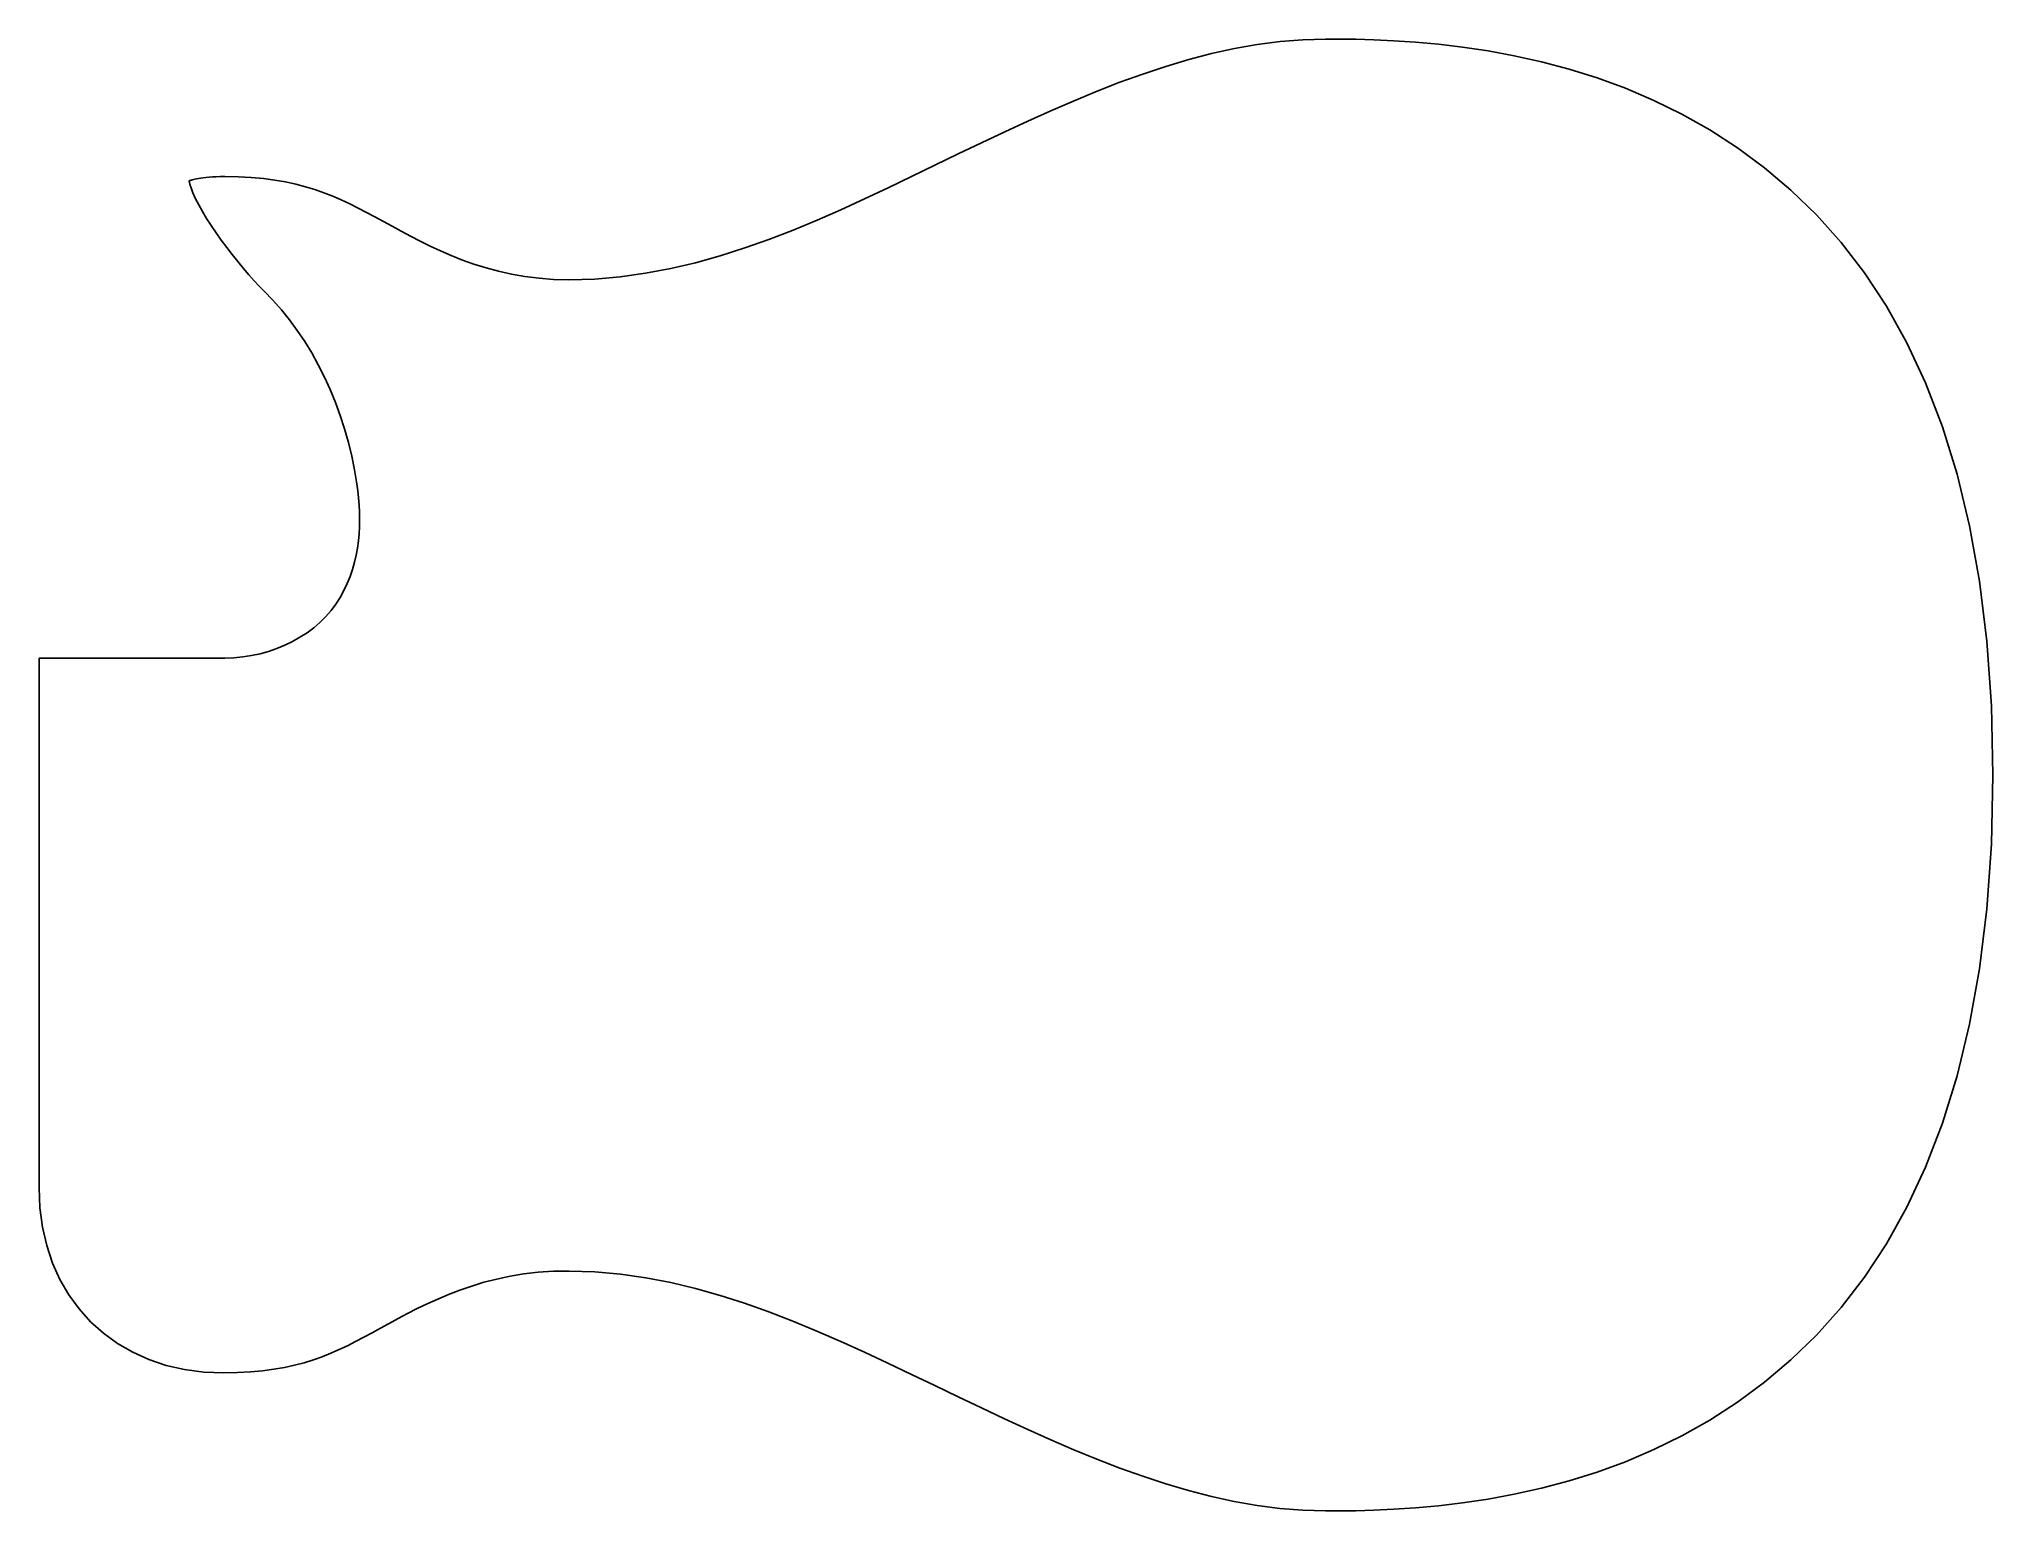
# Model space of a CAD drawing. Extents: x 18 to 302, y 40 to 254.
import ezdxf

# ---------------------------------------------------------------- set-up
doc = ezdxf.new("R2010")
doc.units = 0
doc.layers.add('innerShellIn', color=7, linetype='CONTINUOUS')

msp = doc.modelspace()

# ---------------------------------------------------------------- linework, layer by layer
at = {"layer": 'innerShellIn', "color": 7}
for p, q in [((192.24338, 252.615898), (195.55963, 253.205503)), ((195.55963, 253.205503), (198.8741, 253.639806)), ((198.8741, 253.639806), (202.18737, 253.908181)), ((202.18737, 253.908181), (205.5, 254)), ((205.5, 254), (207.53887, 253.9946)), ((207.53887, 253.9946), (209.88872, 253.96613)), ((209.88872, 253.96613), (212.52441, 253.89606)), ((212.52441, 253.89606), (215.42077, 253.765893)), ((215.42077, 253.765893), (218.55268, 253.557125)), ((218.55268, 253.557125), (221.89499, 253.251253)), ((221.89499, 253.251253), (225.42253, 252.829774)), ((225.42253, 252.829774), (229.11018, 252.274187)), ((178.94932, 248.916971), (182.27833, 250.021526)), ((182.27833, 250.021526), (185.6033, 251.013283)), ((185.6033, 251.013283), (188.9248, 251.881616)), ((188.9248, 251.881616), (192.24338, 252.615898)), ((229.11018, 252.274187), (232.93279, 251.565987)), ((232.93279, 251.565987), (236.8652, 250.686673)), ((236.8652, 250.686673), (240.88227, 249.617741)), ((172.27689, 246.41197), (175.61569, 247.710243)), ((175.61569, 247.710243), (178.94932, 248.916971)), ((240.88227, 249.617741), (244.95886, 248.340689)), ((244.95886, 248.340689), (249.06981, 246.837015)), ((165.58147, 243.583289), (168.93234, 245.032776)), ((168.93234, 245.032776), (172.27689, 246.41197)), ((249.06981, 246.837015), (253.18999, 245.088215)), ((253.18999, 245.088215), (257.29424, 243.075787)), ((158.85853, 240.515937), (162.22372, 242.074134)), ((162.22372, 242.074134), (165.58147, 243.583289)), ((257.29424, 243.075787), (261.35742, 240.781229)), ((152.10352, 237.294922), (155.48532, 238.919324)), ((155.48532, 238.919324), (158.85853, 240.515937)), ((261.35742, 240.781229), (265.36521, 238.191975)), ((148.71317, 235.652664), (152.10352, 237.294922)), ((265.36521, 238.191975), (269.30273, 235.290128)), ((40.300732, 233.380893), (40.384782, 233.413493)), ((40.309232, 233.346903), (40.300732, 233.380893)), ((40.317332, 233.313423), (40.309232, 233.346903)), ((40.325532, 233.279543), (40.317332, 233.313423)), ((40.334032, 233.244353), (40.325532, 233.279543)), ((40.343232, 233.206943), (40.334032, 233.244353)), ((40.353432, 233.166403), (40.343232, 233.206943)), ((40.364982, 233.121823), (40.353432, 233.166403)), ((40.378202, 233.072293), (40.364982, 233.121823)), ((40.393432, 233.016903), (40.378202, 233.072293)), ((40.384782, 233.413493), (40.488857, 233.452173)), ((40.411002, 232.954743), (40.393432, 233.016903)), ((40.431232, 232.884903), (40.411002, 232.954743)), ((40.454462, 232.806483), (40.431232, 232.884903)), ((40.488857, 233.452173), (40.615545, 233.495813)), ((40.615545, 233.495813), (40.767438, 233.543283)), ((40.767438, 233.543283), (40.947129, 233.593443)), ((40.947129, 233.593443), (41.157212, 233.645173)), ((41.157212, 233.645173), (41.400279, 233.697343)), ((41.400279, 233.697343), (41.678921, 233.748813)), ((41.678921, 233.748813), (41.995733, 233.798463)), ((41.995733, 233.798463), (42.353308, 233.845163)), ((42.353308, 233.845163), (42.754236, 233.887773)), ((42.754236, 233.887773), (43.201112, 233.925173)), ((43.201112, 233.925173), (43.696529, 233.956233)), ((43.696529, 233.956233), (44.243078, 233.979813)), ((44.243078, 233.979813), (44.843353, 233.994793)), ((44.843353, 233.994793), (45.5, 234)), ((45.5, 234), (47.481505, 233.96686)), ((47.481505, 233.96686), (49.345061, 233.8695)), ((49.345061, 233.8695), (51.10048, 233.710969)), ((51.10048, 233.710969), (52.757573, 233.49433)), ((52.757573, 233.49433), (54.326153, 233.222646)), ((54.326153, 233.222646), (55.816033, 232.898977)), ((55.816033, 232.898977), (57.237023, 232.526385)), ((141.90158, 232.36899), (145.31324, 234.005592)), ((145.31324, 234.005592), (148.71317, 235.652664)), ((269.30273, 235.290128), (273.144, 232.049184)), ((40.481022, 232.718563), (40.454462, 232.806483)), ((40.511242, 232.620233), (40.481022, 232.718563)), ((40.545452, 232.510582), (40.511242, 232.620233)), ((40.583982, 232.388702), (40.545452, 232.510582)), ((40.863294, 231.630259), (40.583982, 232.388702)), ((41.239762, 230.793135), (40.863294, 231.630259)), ((41.703578, 229.889004), (41.239762, 230.793135)), ((57.237023, 232.526385), (58.598937, 232.10793)), ((58.598937, 232.10793), (59.911585, 231.646673)), ((59.911585, 231.646673), (61.184781, 231.145676)), ((61.184781, 231.145676), (62.428336, 230.607999)), ((62.428336, 230.607999), (63.652062, 230.036704)), ((135.03442, 229.188328), (138.47603, 230.75814)), ((138.47603, 230.75814), (141.90158, 232.36899)), ((273.144, 232.049184), (276.86304, 228.44264)), ((42.244933, 228.92954), (41.703578, 229.889004)), ((42.854018, 227.92642), (42.244933, 228.92954)), ((43.521024, 226.891316), (42.854018, 227.92642)), ((63.652062, 230.036704), (64.865772, 229.434852)), ((64.865772, 229.434852), (66.079277, 228.805503)), ((66.079277, 228.805503), (67.30239, 228.151719)), ((67.30239, 228.151719), (68.544922, 227.476561)), ((68.544922, 227.476561), (69.819282, 226.779468)), ((128.09442, 226.232948), (131.5746, 227.674836)), ((131.5746, 227.674836), (135.03442, 229.188328)), ((276.86304, 228.44264), (280.43387, 224.443992)), ((44.236142, 225.835904), (43.521024, 226.891316)), ((44.989562, 224.771858), (44.236142, 225.835904)), ((45.771477, 223.710854), (44.989562, 224.771858)), ((69.819282, 226.779468), (71.133464, 226.063696)), ((71.133464, 226.063696), (72.490659, 225.338026)), ((72.490659, 225.338026), (73.894056, 224.611242)), ((73.894056, 224.611242), (75.346848, 223.892128)), ((121.0643, 223.625123), (124.5917, 224.87795)), ((124.5917, 224.87795), (128.09442, 226.232948)), ((280.43387, 224.443992), (283.8305, 220.026737)), ((46.572076, 222.664565), (45.771477, 223.710854)), ((47.381551, 221.644666), (46.572076, 222.664565)), ((48.190093, 220.662833), (47.381551, 221.644666)), ((75.346848, 223.892128), (76.852223, 223.189466)), ((76.852223, 223.189466), (78.413372, 222.512039)), ((78.413372, 222.512039), (80.033487, 221.86863)), ((80.033487, 221.86863), (81.715757, 221.268023)), ((113.92681, 221.487122), (117.51006, 222.489752)), ((117.51006, 222.489752), (121.0643, 223.625123)), ((48.987893, 219.730738), (48.190093, 220.662833)), ((49.765142, 218.860058), (48.987893, 219.730738)), ((50.51203, 218.062467), (49.765142, 218.860058)), ((81.715757, 221.268023), (83.463372, 220.719001)), ((83.463372, 220.719001), (85.279525, 220.230347)), ((85.279525, 220.230347), (87.167404, 219.810843)), ((87.167404, 219.810843), (89.130201, 219.469273)), ((89.130201, 219.469273), (91.171105, 219.214421)), ((91.171105, 219.214421), (93.293308, 219.055068)), ((93.293308, 219.055068), (95.5, 219)), ((95.5, 219), (99.260634, 219.109674)), ((99.260634, 219.109674), (102.98147, 219.428507)), ((102.98147, 219.428507), (106.66468, 219.941215)), ((106.66468, 219.941215), (110.3124, 220.632515)), ((110.3124, 220.632515), (113.92681, 221.487122)), ((283.8305, 220.026737), (287.02695, 215.164371)), ((51.21875, 217.349639), (50.51203, 218.062467)), ((52.496931, 216.038186), (51.21875, 217.349639)), ((53.727284, 214.645705), (52.496931, 216.038186)), ((54.907589, 213.176987), (53.727284, 214.645705)), ((56.035628, 211.636824), (54.907589, 213.176987)), ((287.02695, 215.164371), (289.99724, 209.83039)), ((57.109181, 210.030007), (56.035628, 211.636824)), ((58.126028, 208.361328), (57.109181, 210.030007)), ((59.083952, 206.635578), (58.126028, 208.361328)), ((289.99724, 209.83039), (292.71539, 203.998291)), ((59.980732, 204.857548), (59.083952, 206.635578)), ((60.814149, 203.032029), (59.980732, 204.857548)), ((61.581984, 201.163814), (60.814149, 203.032029)), ((292.71539, 203.998291), (295.15541, 197.641569)), ((62.282018, 199.257693), (61.581984, 201.163814)), ((62.912032, 197.318457), (62.282018, 199.257693)), ((63.469806, 195.3509), (62.912032, 197.318457)), ((295.15541, 197.641569), (297.29134, 190.733719)), ((63.953121, 193.35981), (63.469806, 195.3509)), ((64.359759, 191.34998), (63.953121, 193.35981)), ((64.687499, 189.3262), (64.359759, 191.34998)), ((297.29134, 190.733719), (299.09717, 183.248249)), ((64.820671, 188.3077), (64.687499, 189.3262)), ((64.930541, 187.28211), (64.820671, 188.3077)), ((65.013971, 186.25059), (64.930541, 187.28211)), ((65.067821, 185.21426), (65.013971, 186.25059)), ((65.088951, 184.17428), (65.067821, 185.21426)), ((64.924591, 181.04385), (65.020471, 182.08794)), ((65.020471, 182.08794), (65.074211, 183.13179)), ((65.074211, 183.13179), (65.088951, 184.17428)), ((299.09717, 183.248249), (300.54694, 175.158639)), ((64.352705, 177.9217), (64.593849, 178.95959)), ((64.593849, 178.95959), (64.78343, 180.00069)), ((64.78343, 180.00069), (64.924591, 181.04385)), ((63.703176, 175.8601), (64.056861, 176.88815)), ((64.056861, 176.88815), (64.352705, 177.9217)), ((62.263672, 172.82034), (62.809721, 173.82505)), ((62.809721, 173.82505), (63.288509, 174.83869)), ((63.288509, 174.83869), (63.703176, 175.8601)), ((300.54694, 175.158639), (301.61465, 166.438389)), ((60.166379, 170.02615), (60.941232, 170.91029)), ((60.941232, 170.91029), (61.641909, 171.84249)), ((61.641909, 171.84249), (62.263672, 172.82034)), ((56.420016, 167.01823), (57.44417, 167.6861)), ((57.44417, 167.6861), (58.413108, 168.41164)), ((58.413108, 168.41164), (59.322091, 169.19246)), ((59.322091, 169.19246), (60.166379, 170.02615)), ((50.636906, 164.6283), (51.86604, 164.97168)), ((51.86604, 164.97168), (53.063658, 165.38477)), ((53.063658, 165.38477), (54.22502, 165.86516)), ((54.22502, 165.86516), (55.345386, 166.41045)), ((55.345386, 166.41045), (56.420016, 167.01823)), ((301.61465, 166.438389), (302.27433, 157.061009)), ((18.5, 164), (20.1875, 164)), ((18.5, 161.375), (18.5, 164)), ((20.1875, 164), (21.875, 164)), ((21.875, 164), (23.5625, 164)), ((23.5625, 164), (25.25, 164)), ((25.25, 164), (26.9375, 164)), ((26.9375, 164), (28.625, 164)), ((28.625, 164), (30.3125, 164)), ((30.3125, 164), (32, 164)), ((32, 164), (33.6875, 164)), ((33.6875, 164), (35.375, 164)), ((35.375, 164), (37.0625, 164)), ((37.0625, 164), (38.75, 164)), ((38.75, 164), (40.4375, 164)), ((40.4375, 164), (42.125, 164)), ((42.125, 164), (43.8125, 164)), ((43.8125, 164), (45.5, 164)), ((45.5, 164), (46.807802, 164.0405)), ((46.807802, 164.0405), (48.103047, 164.16031)), ((48.103047, 164.16031), (49.380994, 164.35704)), ((49.380994, 164.35704), (50.636906, 164.6283)), ((18.5, 158.75), (18.5, 161.375)), ((18.5, 156.125), (18.5, 158.75)), ((302.27433, 157.061009), (302.5, 147)), ((18.5, 153.5), (18.5, 156.125)), ((18.5, 150.875), (18.5, 153.5)), ((18.5, 148.25), (18.5, 150.875)), ((18.5, 145.625), (18.5, 148.25)), ((18.5, 143), (18.5, 145.625)), ((302.5, 147), (302.27433, 136.93897)), ((18.5, 140.375), (18.5, 143)), ((18.5, 137.75), (18.5, 140.375)), ((18.5, 135.125), (18.5, 137.75)), ((302.27433, 136.93897), (301.61465, 127.56159)), ((18.5, 132.5), (18.5, 135.125)), ((18.5, 129.875), (18.5, 132.5)), ((18.5, 127.25), (18.5, 129.875)), ((18.5, 124.625), (18.5, 127.25)), ((301.61465, 127.56159), (300.54694, 118.84134)), ((18.5, 122), (18.5, 124.625)), ((18.5, 119.8125), (18.5, 122)), ((18.5, 117.625), (18.5, 119.8125)), ((18.5, 115.4375), (18.5, 117.625)), ((300.54694, 118.84134), (299.09717, 110.75173)), ((18.5, 113.25), (18.5, 115.4375)), ((18.5, 111.0625), (18.5, 113.25)), ((18.5, 108.875), (18.5, 111.0625)), ((18.5, 106.6875), (18.5, 108.875)), ((299.09717, 110.75173), (297.29134, 103.26625)), ((18.5, 104.5), (18.5, 106.6875)), ((18.5, 102.3125), (18.5, 104.5)), ((18.5, 100.125), (18.5, 102.3125)), ((297.29134, 103.26625), (295.15542, 96.35841)), ((18.5, 97.9375), (18.5, 100.125)), ((18.5, 95.75), (18.5, 97.9375)), ((18.5, 93.5625), (18.5, 95.75)), ((295.15542, 96.35841), (292.71539, 90.00169)), ((18.5, 91.375), (18.5, 93.5625)), ((18.5, 89.1875), (18.5, 91.375)), ((18.5, 87), (18.5, 89.1875)), ((292.71539, 90.00169), (289.99724, 84.16959)), ((18.627529, 84.06017), (18.5, 87)), ((19.004077, 81.24677), (18.627529, 84.06017)), ((289.99724, 84.16959), (287.02695, 78.83561)), ((19.620585, 78.56857), (19.004077, 81.24677)), ((20.467994, 76.03438), (19.620585, 78.56857)), ((287.02695, 78.83561), (283.8305, 73.97324)), ((21.537244, 73.65304), (20.467994, 76.03438)), ((86.9562, 74.12475), (85.023012, 73.71757)), ((88.969947, 74.45376), (86.9562, 74.12475)), ((91.067534, 74.69589), (88.969947, 74.45376)), ((93.25224, 74.84243), (91.067534, 74.69589)), ((95.527345, 74.88473), (93.25224, 74.84243)), ((99.282295, 74.7561), (95.527345, 74.88473)), ((102.99788, 74.42181), (99.282295, 74.7561)), ((106.67624, 73.89692), (102.99788, 74.42181)), ((110.31953, 73.1965), (106.67624, 73.89692)), ((283.8305, 73.97324), (280.43387, 69.55599)), ((22.819276, 71.43336), (21.537244, 73.65304)), ((24.305031, 69.38418), (22.819276, 71.43336)), ((78.030247, 71.48119), (76.450652, 70.8137)), ((79.674, 72.11403), (78.030247, 71.48119)), ((81.385192, 72.70351), (79.674, 72.11403)), ((83.167102, 73.24093), (81.385192, 72.70351)), ((85.023012, 73.71757), (83.167102, 73.24093)), ((113.92988, 72.3356), (110.31953, 73.1965)), ((117.50945, 71.32928), (113.92988, 72.3356)), ((121.06038, 70.19262), (117.50945, 71.32928)), ((25.98545, 67.51433), (24.305031, 69.38418)), ((72.064017, 68.69029), (70.708254, 67.9712)), ((73.470817, 69.40954), (72.064017, 68.69029)), ((74.931936, 70.12025), (73.470817, 69.40954)), ((76.450652, 70.8137), (74.931936, 70.12025)), ((124.58482, 68.94066), (121.06038, 70.19262)), ((128.08491, 67.58848), (124.58482, 68.94066)), ((280.43387, 69.55599), (276.86304, 65.55734)), ((27.851475, 65.83262), (25.98545, 67.51433)), ((29.894044, 64.34789), (27.851475, 65.83262)), ((66.909585, 65.89721), (65.705848, 65.24788)), ((68.136721, 66.56829), (66.909585, 65.89721)), ((69.400249, 67.26096), (68.136721, 66.56829)), ((70.708254, 67.9712), (69.400249, 67.26096)), ((131.56279, 66.15113), (128.08491, 67.58848)), ((135.02062, 64.64367), (131.56279, 66.15113)), ((276.86304, 65.55734), (273.14401, 61.95079)), ((32.104101, 63.06896), (29.894044, 64.34789)), ((34.472584, 62.00465), (32.104101, 63.06896)), ((60.911995, 62.92631), (59.665586, 62.42939)), ((62.128582, 63.45953), (60.911995, 62.92631)), ((63.32599, 64.02614), (62.128582, 63.45953)), ((64.514864, 64.62322), (63.32599, 64.02614)), ((65.705848, 65.24788), (64.514864, 64.62322)), ((138.46053, 63.08117), (135.02062, 64.64367)), ((141.88468, 61.4787), (138.46053, 63.08117)), ((36.990436, 61.1638), (34.472584, 62.00465)), ((39.648596, 60.55523), (36.990436, 61.1638)), ((42.438007, 60.18777), (39.648596, 60.55523)), ((45.349608, 60.07024), (42.438007, 60.18777)), ((47.343406, 60.10964), (45.349608, 60.07024)), ((49.211584, 60.21151), (47.343406, 60.10964)), ((50.964787, 60.37294), (49.211584, 60.21151)), ((52.613658, 60.59102), (50.964787, 60.37294)), ((54.168842, 60.86284), (52.613658, 60.59102)), ((55.640982, 61.18549), (54.168842, 60.86284)), ((57.040724, 61.55608), (55.640982, 61.18549)), ((58.37871, 61.97168), (57.040724, 61.55608)), ((59.665586, 62.42939), (58.37871, 61.97168)), ((145.29521, 59.8513), (141.88468, 61.4787)), ((148.69426, 58.21404), (145.29521, 59.8513)), ((273.14401, 61.95079), (269.30273, 58.70985)), ((152.08398, 56.58199), (148.69426, 58.21404)), ((269.30273, 58.70985), (265.36521, 55.808)), ((155.46532, 54.96805), (152.08398, 56.58199)), ((158.83821, 53.38207), (155.46532, 54.96805)), ((265.36521, 55.808), (261.35742, 53.21875)), ((162.20322, 51.83458), (158.83821, 53.38207)), ((165.56095, 50.33608), (162.20322, 51.83458)), ((261.35742, 53.21875), (257.29424, 50.92419)), ((168.91199, 48.89708), (165.56095, 50.33608)), ((172.25692, 47.52808), (168.91199, 48.89708)), ((253.18999, 48.91176), (249.06981, 47.16296)), ((257.29424, 50.92419), (253.18999, 48.91176)), ((175.59634, 46.23959), (172.25692, 47.52808)), ((178.93083, 45.04212), (175.59634, 46.23959)), ((244.95885, 45.65929), (240.88227, 44.38224)), ((249.06981, 47.16296), (244.95885, 45.65929)), ((182.26098, 43.94617), (178.93083, 45.04212)), ((185.58738, 42.96226), (182.26098, 43.94617)), ((188.91062, 42.1009), (185.58738, 42.96226)), ((236.8652, 43.31331), (232.93279, 42.43399)), ((240.88227, 44.38224), (236.8652, 43.31331)), ((192.23128, 41.37258), (188.91062, 42.1009)), ((195.54997, 40.78782), (192.23128, 41.37258)), ((198.86725, 40.35713), (195.54997, 40.78782)), ((202.18374, 40.091), (198.86725, 40.35713)), ((205.5, 40), (202.18374, 40.091)), ((207.53887, 40.00532), (205.5, 40)), ((209.88872, 40.03382), (207.53887, 40.00532)), ((212.52441, 40.10392), (209.88872, 40.03382)), ((215.42077, 40.23409), (212.52441, 40.10392)), ((218.55268, 40.44285), (215.42077, 40.23409)), ((221.89498, 40.74873), (218.55268, 40.44285)), ((225.42253, 41.17021), (221.89498, 40.74873)), ((229.11018, 41.72579), (225.42253, 41.17021)), ((232.93279, 42.43399), (229.11018, 41.72579))]:
    msp.add_line(p, q, dxfattribs=at)

doc.saveas('drawing.dxf')
